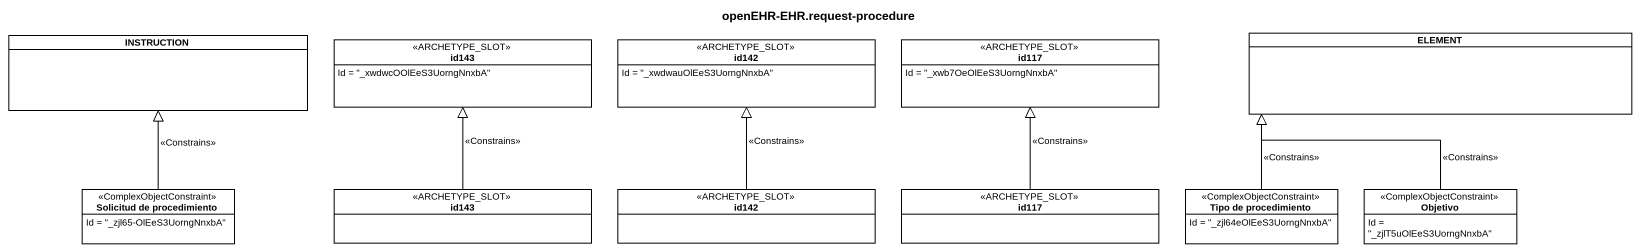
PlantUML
@startuml
title openEHR-EHR.request-procedure
hide circle
hide empty members
class INSTRUCTION
class id143 <<ARCHETYPE_SLOT>> {
  Id = "_xwdwcOOlEeS3UorngNnxbA"
}
class id142 <<ARCHETYPE_SLOT>> {
  Id = "_xwdwauOlEeS3UorngNnxbA"
}
class id117 <<ARCHETYPE_SLOT>> {
  Id = "_xwb7OeOlEeS3UorngNnxbA"
}
class ELEMENT
class "Solicitud de procedimiento" as Solicitud_de_procedimiento <<ComplexObjectConstraint>> {
  Id = "_zjl65-OlEeS3UorngNnxbA"
}
class "id143" as id143_2 <<ARCHETYPE_SLOT>>
class "id142" as id142_2 <<ARCHETYPE_SLOT>>
class "id117" as id117_2 <<ARCHETYPE_SLOT>>
class "Tipo de procedimiento" as Tipo_de_procedimiento <<ComplexObjectConstraint>> {
  Id = "_zjl64eOlEeS3UorngNnxbA"
}
class Objetivo <<ComplexObjectConstraint>> {
  Id = "_zjlT5uOlEeS3UorngNnxbA"
}
Solicitud_de_procedimiento -up-|> INSTRUCTION : <<Constrains>>
id143_2 -up-|> id143 : <<Constrains>>
id142_2 -up-|> id142 : <<Constrains>>
id117_2 -up-|> id117 : <<Constrains>>
Tipo_de_procedimiento -up-|> ELEMENT : <<Constrains>>
Objetivo -up-|> ELEMENT : <<Constrains>>
@enduml
